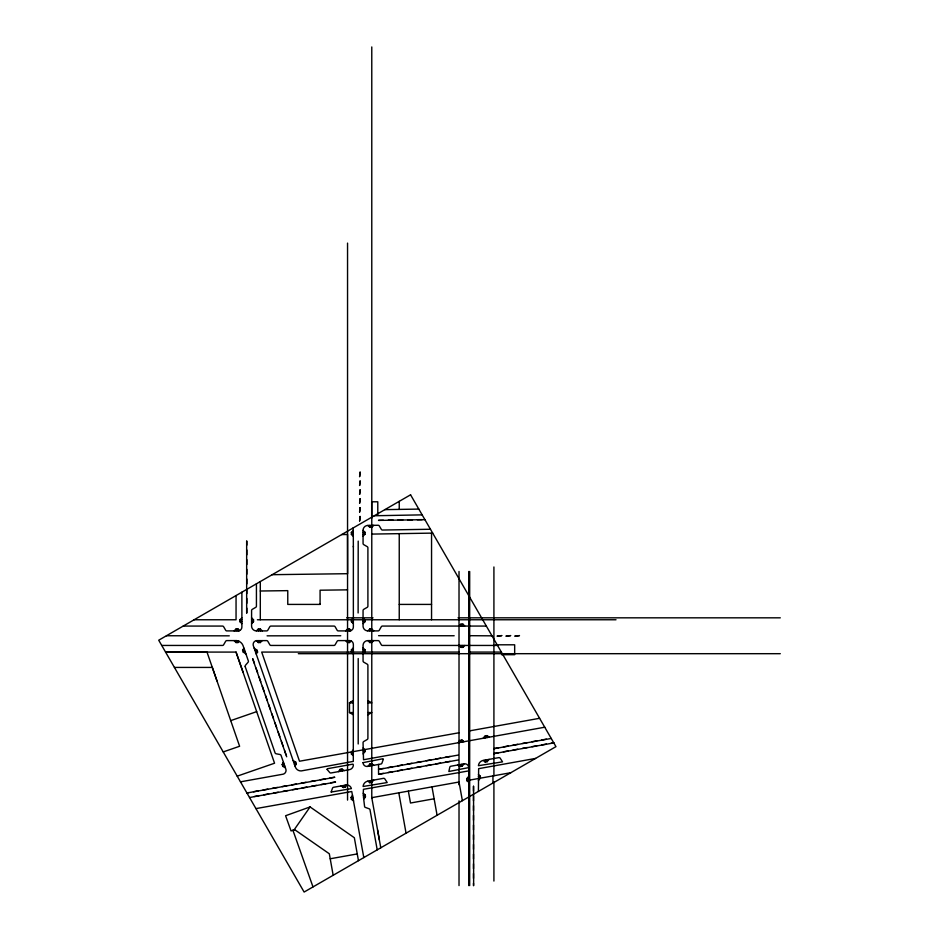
<?xml version="1.0" encoding="UTF-8"?>
<svg xmlns="http://www.w3.org/2000/svg" width="939" height="939" viewBox="0 0 939 939"><rect width="100%" height="100%" fill="white"/><g stroke="black" fill="none" stroke-linecap="round" stroke-linejoin="round"><path stroke-width="1.41" d="M236.053 595.549L236.053 619.763L194.127 619.763M256.206 630.902A4.848 4.848 0 0 1 251.582 626.278L251.593 610.397A1.467 1.467 0 0 1 252.309 609.329L255.701 607.369A1.455 1.455 0 0 0 256.429 606.101L256.429 583.788M260.303 591.007L287.768 590.643L287.768 604.411L320.082 604.411L320.082 603.601M349.484 642.546L349.484 640.598A3.873 3.873 0 0 1 353.357 644.483L353.299 761.4L301.419 770.896A5.834 5.834 0 0 1 295.433 767.222L253.248 645.445A3.897 3.897 0 0 1 256.464 640.644L266.758 640.609A1.479 1.479 0 0 1 267.826 641.325L269.88 644.858A1.502 1.502 0 0 0 270.866 645.445L333.932 645.445A1.455 1.455 0 0 0 335.153 644.717L337.113 641.325A1.467 1.467 0 0 1 338.181 640.609L349.484 640.598A4.014 3.897 -45.5 0 1 351.08 640.95L349.484 642.546L347.547 642.546L345.611 640.609M353.357 546.979L353.275 530.547L351.374 532.483L351.397 534.42L353.357 536.345M544.749 727.22L363.522 759.745L363.053 742.561A1.467 1.467 0 0 1 363.78 741.493L367.172 739.533A1.455 1.455 0 0 0 367.9 738.277L367.9 665.293A1.455 1.455 0 0 0 367.172 664.143L363.78 662.183A1.467 1.467 0 0 1 363.064 661.115L363.053 645.234A4.848 4.848 0 0 1 367.689 640.609M367.689 630.902A4.848 4.848 0 0 1 363.053 626.278L363.064 610.397A1.467 1.467 0 0 1 363.78 609.329L367.172 607.369A1.455 1.455 0 0 0 367.9 606.101L367.9 547.777A1.455 1.455 0 0 0 367.172 546.627L363.78 544.667A1.467 1.467 0 0 1 363.064 543.599L363.053 530.359A4.883 4.883 0 0 1 367.9 525.429L378.229 525.265A1.467 1.467 0 0 1 379.321 525.969L381.328 529.338A1.467 1.467 0 0 0 382.419 530.042L430.449 529.256M371.68 518.281L371.68 501.79L377.783 501.79L377.783 514.983M468.714 780.262L468.714 782.234L466.777 780.614L466.777 778.642L468.714 776.33L468.714 778.29L466.777 778.642M478.409 791.424L478.644 768.665L535.582 758.419M331.138 792.058L351.409 788.607A4.836 4.836 0 0 0 346.104 785.039L333.427 787.316A1.467 1.467 0 0 0 332.5 788.208L331.174 791.894M363.053 762.644L382.866 758.759L383.3 759.358M383.288 759.416L381.95 763.102A1.467 1.467 0 0 1 381.023 763.994L367.407 766.435A3.873 3.873 0 0 1 363.053 762.644M240.49 781.835L283.249 774.159A3.897 3.897 0 0 0 285.902 769.346L285.397 767.867L282.815 766.365L282.181 764.51L283.461 762.304L281.031 755.296A1.467 1.467 0 0 0 279.998 754.51L276.148 753.771A1.455 1.455 0 0 1 275.057 752.82L245.208 666.678M295.057 766.13L296.337 763.935L295.703 762.081L293.121 760.567M282.897 763.266L283.461 762.304L285.397 767.867M358.463 860.676L354.343 837.729L310.081 806.93L294.388 829.477L329.319 853.774L333.169 875.277M327.148 769.487L329.683 772.48A1.467 1.467 0 0 0 330.868 772.997L338.545 771.623L340.106 769.37L342.019 769.029L344.261 770.59L349.754 769.604A4.859 4.859 0 0 0 353.357 764.909L352.935 764.135L327.312 768.724L327.112 769.44M341.115 785.931L343.357 787.504L345.27 787.164L346.773 785.004A4.648 4.507 -55.2 0 0 346.104 785.039M353.651 800.92L351.397 799.359L351.057 797.446L352.618 795.192M245.185 666.596A1.455 1.455 0 0 1 245.49 665.246L248.049 662.288A1.467 1.467 0 0 0 248.377 661.033L245.959 654.014L243.236 652.077L242.567 650.14L243.94 648.203M256.218 654.014L257.603 652.077L256.922 650.14L254.199 648.203M478.409 780.497L480.345 778.173L480.345 776.213L478.409 774.581M353.357 755.672L351.421 754.052L351.421 752.08L353.357 749.756M363.053 753.923L364.989 751.611L364.989 749.639L363.053 748.019M367.9 766.353L369.837 764.041L371.774 763.689L373.71 765.308M373.71 780.086L371.774 782.398L369.837 782.75L367.9 781.131L383.593 778.314A1.467 1.467 0 0 1 384.779 778.83L387.208 782.551L363.088 786.483A5.822 5.822 0 0 1 367.853 781.131M458.901 741.775L459.993 740.472L461.929 740.12L463.866 741.74L462.047 740.225M458.173 742.643L459.993 740.472L459.993 742.444M488.221 736.505L489.066 737.221L487.13 735.601L485.193 735.941L483.256 738.265L484.101 737.244M458.044 764.945L459.993 766.564L461.929 766.212L464.359 763.818A3.873 3.873 0 0 1 468.714 767.609L448.854 771.494L449.816 767.151A1.467 1.467 0 0 1 450.743 766.259L463.866 763.9M483.198 760.426A5.822 5.822 0 0 0 478.421 765.696L502.541 761.858L500.135 758.125A1.467 1.467 0 0 0 498.938 757.609L483.256 760.426L485.193 762.045L487.13 761.693L489.066 759.381M367.9 525.429L369.872 527.342L371.809 527.307L373.71 525.335M241.886 623.637L239.95 621.7L239.95 619.763L241.886 617.827M234.128 630.902L236.065 628.966L238.013 628.966L239.598 630.562A4.014 3.897 45 0 1 238.013 630.914L226.71 630.902A1.467 1.467 0 0 1 225.63 630.186L223.67 626.783A1.455 1.455 0 0 0 222.414 626.067L183.211 626.067M251.582 617.827L253.518 619.763L253.518 621.7L251.582 623.637M234.116 640.609L236.053 642.546L237.99 642.546L239.163 641.372A8.122 7.876 -45.1 0 0 237.99 640.926A7.653 7.547 -0.1 0 0 236.053 640.598L226.71 640.609A1.467 1.467 0 0 0 225.63 641.325L223.67 644.717A1.467 1.467 0 0 1 222.602 645.445L161.743 645.445M262.239 630.902L260.303 628.966L258.366 628.966L256.429 630.902L266.758 630.902A1.467 1.467 0 0 0 267.826 630.186L269.786 626.783A1.467 1.467 0 0 1 270.866 626.067L333.885 626.067A1.455 1.455 0 0 1 335.153 626.783L337.113 630.186A1.467 1.467 0 0 0 338.181 630.902L349.484 630.902A4.014 3.897 45 0 0 351.08 630.562L349.484 628.966L347.547 628.966L345.611 630.902M363.053 536.169L365.001 534.232L365.001 532.296L363.053 530.359M256.429 640.609L258.366 642.546L260.303 642.546L262.239 640.598M353.357 617.827L351.421 619.763L351.421 621.7L353.357 623.637M363.053 623.637L365.001 621.7L365.001 619.763L363.053 617.827M373.71 630.902L371.774 628.966L369.837 628.966L367.9 630.902L378.229 630.902A1.467 1.467 0 0 0 379.309 630.186L381.269 626.783A1.467 1.467 0 0 1 382.337 626.067L486.343 626.067M353.357 653.685L351.421 651.748L351.421 649.811L353.357 647.875M373.71 640.609L371.774 642.546L369.837 642.546L367.9 640.609L378.229 640.609A1.467 1.467 0 0 1 379.309 641.325L381.269 644.717A1.479 1.479 0 0 0 382.337 645.445L497.541 645.445M363.053 653.685L365.001 651.748L365.001 649.811L363.053 647.875M459.018 626.067L460.955 624.13L462.892 624.13L464.711 625.937M459.018 645.445L460.955 647.382L462.892 647.382L464.828 645.445M367.9 714.802L371.774 712.56L367.9 712.56M310.081 806.93L285.585 815.733L291.043 830.933L294.635 829.642L292.921 830.276L312.992 886.921M230.736 720.624L256.687 711.633M223.224 751.928L239.609 746.259L206.991 652.077L165.569 652.077L236.053 652.089L242.955 671.972M237.203 776.154L274.552 763.219L236.053 652.089M338.545 771.623L344.261 770.59M282.181 764.51L284.106 764.158M293.766 762.421L295.703 762.081M351.421 752.08L353.357 751.728M363.053 749.991L364.989 749.639M468.714 731.023L539.596 718.3M459.018 732.76L299.506 761.224L261.699 652.077L459.018 652.077M282.815 766.365L284.752 766.013M294.412 764.276L296.337 763.935M351.421 754.052L353.357 753.7M363.053 751.963L364.989 751.611M246.91 792.915L248.741 792.586M253.518 791.73L258.284 790.873M263.061 790.016L267.826 789.159M272.592 788.302L277.369 787.445M282.134 786.589L286.911 785.732M291.677 784.875L296.454 784.018M301.219 783.161L305.997 782.304M310.762 781.448L315.527 780.591M320.305 779.734L325.07 778.889M329.847 778.032L334.613 777.175M378.546 769.287L383.323 768.431M388.089 767.574L392.866 766.717M397.631 765.86L402.397 765.003M407.174 764.146L411.939 763.29M416.716 762.433L421.482 761.576M426.259 760.719L431.024 759.862M435.79 759.005L440.567 758.149M445.332 757.292L450.11 756.435M493.902 748.583L498.668 747.726M503.445 746.869L508.21 746.012M512.987 745.155L517.753 744.298M522.53 743.442L527.295 742.585M532.061 741.728L536.838 740.871M541.603 740.014L546.381 739.157M246.934 792.997L334.648 777.328M378.581 769.44L458.056 755.097M493.926 748.735L551.205 738.453M254.375 796.495L259.141 795.638M263.918 794.781L268.683 793.924M273.449 793.068L278.226 792.223M282.991 791.366L287.768 790.509M292.534 789.652L297.311 788.795M302.076 787.938L306.842 787.082M311.619 786.225L316.384 785.368M321.161 784.511L325.927 783.654M330.704 782.797L335.469 781.941M383.323 773.349L378.546 774.206L378.558 764.44M388.089 772.492L392.866 771.635M397.631 770.778L402.397 769.933M407.174 769.076L411.939 768.219M416.716 767.363L421.482 766.506M426.259 765.649L431.024 764.792M435.79 763.935L440.567 763.078M445.332 762.222L450.11 761.365M493.902 753.501L498.668 752.644M503.445 751.787L508.21 750.93M512.987 750.073L517.753 749.216M522.53 748.36L527.295 747.514M532.061 746.658L536.838 745.801M541.603 744.944L546.381 744.087M551.146 743.23L553.752 742.761M249.516 797.528L335.505 782.105M378.581 774.37L458.056 760.015M493.926 753.665L553.775 742.913M255.948 808.608L351.761 791.507L363.816 857.577M351.057 797.446L352.97 797.105M363.522 797.176L365.435 796.835L363.698 799.112L363.381 795.227L365.294 794.887L365.435 796.835L363.698 799.112L364.614 806.742A1.467 1.467 0 0 0 365.412 807.434L369.097 808.761A1.455 1.455 0 0 1 370.001 809.711L377.208 849.854M351.397 799.359L353.31 799.007M478.409 776.553L480.345 776.213M466.777 780.614L510.828 772.703M434.123 798.784L410.496 803.021L408.348 791.096M330.211 858.774L357.254 853.927M377.572 829.947L379.368 839.959M374.262 515.757L422.151 514.865M384.861 509.642L418.806 509.091M378.558 520.335L383.405 520.253M388.253 520.171L393.101 520.089M397.948 520.018L402.796 519.936M407.643 519.854L412.479 519.783M417.327 519.701L422.174 519.619M378.558 520.406L424.909 519.654M341.655 534.584L347.547 534.491L347.594 573.694L272.181 574.691M371.774 534.091L432.679 533.106M351.374 532.495L353.31 532.46M351.409 534.432L353.334 534.408M347.547 589.845L320.082 590.208L320.082 604.411M363.053 532.296L365.001 532.296M363.053 534.232L365.001 534.232M399.239 604.411L431.553 604.411M346.679 617.827L373.041 617.827M458.009 617.827L780.286 617.827M239.95 619.763L241.886 619.763M251.582 619.763L253.518 619.763M257.403 619.763L616.007 619.763M239.95 621.7L241.886 621.7M251.582 621.7L253.518 621.7M351.421 621.7L353.357 621.7M363.053 621.7L365.001 621.7M166.426 635.75L229.28 635.832M267.087 635.832L340.763 635.75M378.558 635.68L454.171 635.75M469.676 635.68L491.942 635.832M495.78 644.8L514.666 644.8L514.666 654.694L501.532 654.694M351.421 649.811L353.357 649.811M363.053 649.811L365.001 649.811M242.567 650.14L244.61 650.14M254.868 650.14L256.922 650.14M243.236 652.077L245.29 652.077M351.421 651.748L353.357 651.748M363.053 651.748L365.001 651.748M255.549 652.077L257.603 652.077M468.714 652.077L501.356 652.077M298.332 653.685L780.286 653.685M174.431 667.429L212.32 667.429L216.991 680.963M353.357 702.877L349.484 702.877L349.484 712.56L353.357 714.802M367.9 702.877L371.774 702.877L367.9 700.635M349.484 712.56L353.357 712.56M468.714 770.896L363.44 789.312L363.264 793.279L365.294 794.887M245.959 654.014L242.99 645.445A7.758 7.758 0 0 0 236.053 640.598L236.053 642.546M252.837 658.838L254.434 663.415M256.018 667.993L257.603 672.582M259.187 677.16L260.772 681.737M262.357 686.315L263.941 690.893M265.537 695.482L267.122 700.06M268.707 704.637L270.291 709.215M271.876 713.793L273.46 718.37M275.057 722.96L276.641 727.537M278.226 732.115L279.81 736.692M281.395 741.27L282.979 745.859M284.564 750.437L286.16 755.015M252.685 658.896L286.688 756.799M462.375 800.685L459.018 782.011L371.774 797.669L380.776 847.788M431.987 786.859L437.093 815.275M398.805 792.809L406.059 833.198M342.019 769.029L342.359 770.942M344.93 785.25L345.27 787.164M340.106 769.37L340.446 771.283M343.017 785.591L343.357 787.504M363.264 793.279L363.381 795.227M371.774 525.371L371.809 527.307M369.837 525.406L369.872 527.342M493.914 566.968L493.914 775.872M493.914 781.718L493.914 881.052M492.952 775.919L492.952 783.032M487.13 735.601L487.13 737.561M487.13 759.721L487.13 761.693M485.193 735.941L485.193 737.913M485.193 760.074L485.193 762.045M473.561 786.283L473.643 885.583M473.479 786.283L473.479 791.131M473.479 795.979L473.479 800.826M473.479 805.674L473.479 810.521M473.479 815.369L473.479 820.216M473.479 825.064L473.479 829.912M473.479 834.759L473.479 839.607M473.479 844.454L473.479 849.302M473.479 854.138L473.479 858.985M473.479 863.833L473.479 868.681M473.479 873.528L473.479 878.376M473.479 883.223L473.479 885.583M469.676 571.487L469.676 885.583M468.714 571.487L468.714 885.583M462.892 624.13L462.892 626.067M462.892 645.445L462.892 647.382M461.929 740.12L461.929 742.092M461.929 764.252L461.929 766.212M460.955 624.13L460.955 626.067M460.955 645.445L460.955 647.382M459.993 764.592L459.993 766.564M459.018 571.487L459.018 784.781M459.018 800.85L459.018 885.583M431.553 533.117L431.553 619.763M399.239 501.344L399.239 509.408M399.239 533.645L399.239 619.763M371.774 46.95L371.774 798.361M369.837 628.966L369.837 630.902M369.837 640.598L369.837 642.546M369.837 764.041L369.837 766.001M369.837 780.779L369.837 782.75M358.205 541.11L358.123 612.979M358.205 658.532L358.205 743.97M353.357 546.193L353.357 627.029A3.873 3.873 0 0 1 349.484 630.902L349.484 628.966M347.547 243.107L347.547 800.098M260.303 581.558L260.303 619.763M260.303 628.966L260.303 630.902M260.303 640.598L260.303 642.546M258.366 628.966L258.366 630.902M258.366 640.598L258.366 642.546M246.816 541.11L246.816 545.125M246.816 549.972L246.816 554.82M246.816 559.656L246.816 564.503M246.816 569.351L246.816 574.198M246.816 579.046L246.816 583.894M246.816 588.741L246.816 593.589M246.816 598.436L246.816 603.284M246.816 608.132L246.816 612.979M246.652 541.11L246.652 612.979M241.886 592.192L241.886 627.029A3.873 3.873 0 0 1 238.013 630.902L238.013 628.966M237.99 640.926L237.99 642.546M236.065 628.966L236.065 630.902M352.677 528.223A4.848 4.848 0 0 1 353.287 530.312M410.566 494.806L158.714 640.21L304.119 892.05L555.958 746.646L410.566 494.806M353.357 700.635L349.484 702.877L353.357 700.635M360.107 472.153L359.614 476.589L360.107 472.153M360.107 481.014L359.614 485.451L360.107 481.014M360.107 489.888L359.614 494.313L360.107 489.888M360.107 498.75L359.614 503.175L360.107 498.75M360.107 507.612L359.614 512.037L360.107 507.612M360.107 516.473L359.614 520.91L360.107 516.473M501.719 635.609L497.283 636.102L501.719 635.609M510.581 635.609L506.144 636.102L510.581 635.609M519.443 635.609L515.006 636.102L519.443 635.609"/></g></svg>
